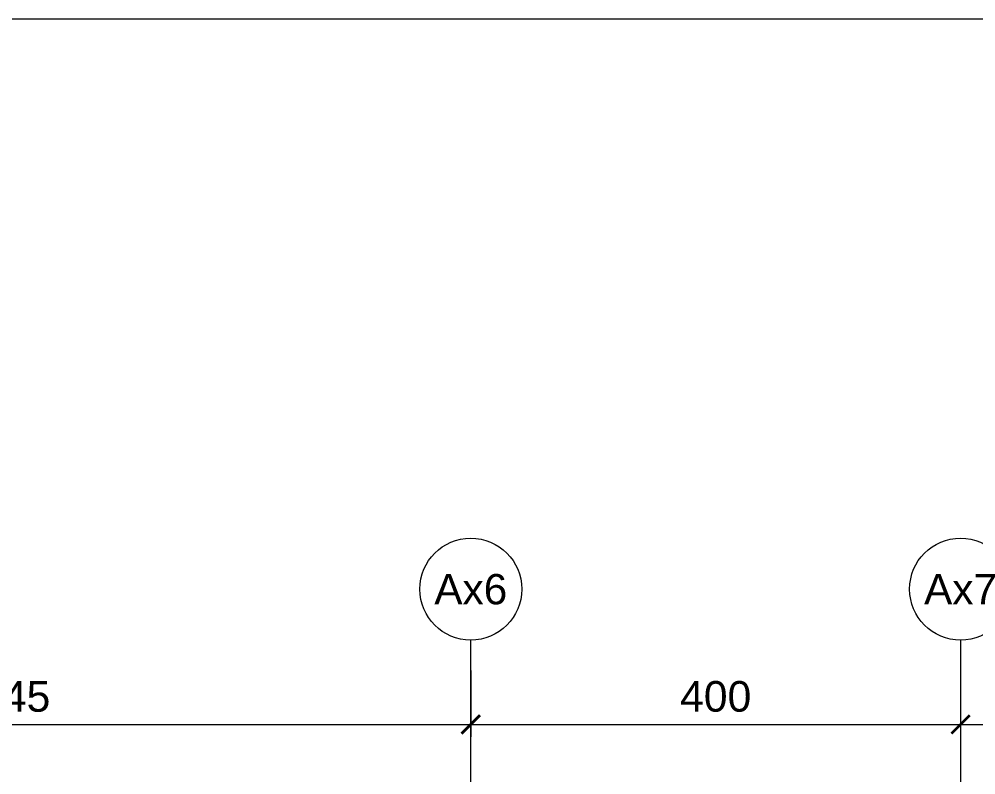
# Model space of a CAD drawing. Header units: centimetres. Extents: x 60496 to 66049, y -55119 to -48212.
# Drawn here: x 64244 to 65025, y -49392 to -48775 of the extents above; entities that cross this region are included whole.
import ezdxf
from ezdxf.enums import TextEntityAlignment as Align

# ---------------------------------------------------------------- set-up
doc = ezdxf.new("R2010")
doc.units = ezdxf.units.CM
doc.header["$LTSCALE"] = 50
doc.header["$MEASUREMENT"] = 0
doc.linetypes.add('23486-A01$0${ Chain Double-Dash }', pattern=[0])
doc.linetypes.add('CACHE', pattern=[0.375, 0.25, -0.125])
doc.layers.get('0').update_dxf_attribs({"color": 8})
doc.layers.add('FMULT', color=150, linetype='Continuous', plot=False)
doc.layers.add('HORS GEL', color=7, linetype='CACHE', lineweight=15, true_color=0x00661a)
doc.layers.add('MACONNERIE COUPE', color=7, linetype='Continuous', lineweight=30)
doc.styles.add('FN_TEXT_1.50', font='arial.ttf', dxfattribs={"height": 10})
doc.styles.add('RS_TEXT_1.50', font='arial.ttf', dxfattribs={"height": 12.5})
doc.styles.add('RS_TXT_100', font='arial.ttf', dxfattribs={"height": 25})
doc.dimstyles.new('RS_100CM_LINEAIRE', dxfattribs={"dimscale": 10, "dimtxt": 25, "dimasz": 1.5, "dimexe": 1, "dimexo": 2.5, "dimgap": 1, "dimtad": 1, "dimdec": 1, "dimrnd": 0.5, "dimdsep": 46, "dimtxsty": 'RS_TXT_100', "dimblk1": 'ARCHTICK', "dimblk2": 'ARCHTICK', "dimsah": 1, "dimcen": 2.5, "dimdle": 1, "dimclrt": 4, "dimadec": 0, "dimazin": 2, "dimtfac": 1, "dimtdec": 1, "dimtix": 1, "dimtmove": 2, "dimatfit": 3, "dimfxl": 1, "dimtolj": 1, "dimtzin": 0, "dimarcsym": 0})

# ---------------------------------------------------------------- blocks, each defined once
blk = doc.blocks.new('AXES_FN')
at = {"color": 0, "linetype": 'Continuous'}
blk.add_circle((0, 15), 22.18, dxfattribs=at)
at = {"color": 0, "style": 'FN_TEXT_1.50'}
blk.add_attdef('AXES', text='', height=12.5, dxfattribs=at).set_placement((-48.89, 20.63), align=Align.MIDDLE_CENTER)
blk = doc.blocks.new('_ArchTick')
at = {"color": 0, "linetype": 'ByBlock', "const_width": 0.15}
blk.add_lwpolyline([(-0.5, -0.5), (0.5, 0.5)], dxfattribs=at)
blk = doc.blocks.new('*D158')
at = {"layer": 'Defpoints', "color": 0, "linetype": 'ByBlock', "transparency": 16777216}
for p in [(73413.45, -40314.73), (74158.45, -40314.73), (74158.45, -40383.66)]:
    blk.add_point(p, dxfattribs=at)
at = {"layer": 'HORS GEL', "color": 0, "linetype": 'ByBlock', "lineweight": -2, "transparency": 16777216}
for p, q in [((73413.45, -40339.73), (73413.45, -40393.66)), ((74158.45, -40339.73), (74158.45, -40393.66)), ((73403.45, -40383.66), (74168.45, -40383.66))]:
    blk.add_line(p, q, dxfattribs=at)
at = {"layer": 'HORS GEL', "color": 0, "linetype": 'ByBlock', "lineweight": -2, "transparency": 16777216, "xscale": 15, "yscale": 15, "zscale": 15, "rotation": 180}
blk.add_blockref('_ArchTick', (73413.45, -40383.66), dxfattribs=at)
at = {"layer": 'HORS GEL', "color": 0, "linetype": 'ByBlock', "lineweight": -2, "transparency": 16777216, "xscale": 15, "yscale": 15, "zscale": 15}
blk.add_blockref('_ArchTick', (74158.45, -40383.66), dxfattribs=at)
at = {"layer": 'HORS GEL', "color": 4, "linetype": 'ByBlock', "transparency": 16777216, "insert": (73785.95, -40360.95), "char_height": 25, "attachment_point": 5, "style": 'RS_TXT_100'}
blk.add_mtext('\\A1;745', dxfattribs=at)
blk = doc.blocks.new('*D159')
at = {"layer": 'Defpoints', "color": 0, "linetype": 'ByBlock', "transparency": 16777216}
for p in [(74158.45, -40314.73), (74558.45, -40314.73), (74558.45, -40383.66)]:
    blk.add_point(p, dxfattribs=at)
at = {"layer": 'HORS GEL', "color": 0, "linetype": 'ByBlock', "lineweight": -2, "transparency": 16777216}
for p, q in [((74158.45, -40339.73), (74158.45, -40393.66)), ((74558.45, -40339.73), (74558.45, -40393.66)), ((74148.45, -40383.66), (74568.45, -40383.66))]:
    blk.add_line(p, q, dxfattribs=at)
at = {"layer": 'HORS GEL', "color": 0, "linetype": 'ByBlock', "lineweight": -2, "transparency": 16777216, "xscale": 15, "yscale": 15, "zscale": 15, "rotation": 180}
blk.add_blockref('_ArchTick', (74158.45, -40383.66), dxfattribs=at)
at = {"layer": 'HORS GEL', "color": 0, "linetype": 'ByBlock', "lineweight": -2, "transparency": 16777216, "xscale": 15, "yscale": 15, "zscale": 15}
blk.add_blockref('_ArchTick', (74558.45, -40383.66), dxfattribs=at)
at = {"layer": 'HORS GEL', "color": 4, "linetype": 'ByBlock', "transparency": 16777216, "insert": (74358.45, -40360.9), "char_height": 25, "attachment_point": 5, "style": 'RS_TXT_100'}
blk.add_mtext('\\A1;400', dxfattribs=at)
blk = doc.blocks.new('*D160')
at = {"layer": 'Defpoints', "color": 0, "linetype": 'ByBlock', "transparency": 16777216}
for p in [(74558.45, -40314.73), (74990.95, -40314.73), (74990.95, -40383.66)]:
    blk.add_point(p, dxfattribs=at)
at = {"layer": 'HORS GEL', "color": 0, "linetype": 'ByBlock', "lineweight": -2, "transparency": 16777216}
for p, q in [((74558.45, -40339.73), (74558.45, -40393.66)), ((74990.95, -40339.73), (74990.95, -40393.66)), ((74548.45, -40383.66), (75000.95, -40383.66))]:
    blk.add_line(p, q, dxfattribs=at)
at = {"layer": 'HORS GEL', "color": 0, "linetype": 'ByBlock', "lineweight": -2, "transparency": 16777216, "xscale": 15, "yscale": 15, "zscale": 15, "rotation": 180}
blk.add_blockref('_ArchTick', (74558.45, -40383.66), dxfattribs=at)
at = {"layer": 'HORS GEL', "color": 0, "linetype": 'ByBlock', "lineweight": -2, "transparency": 16777216, "xscale": 15, "yscale": 15, "zscale": 15}
blk.add_blockref('_ArchTick', (74990.95, -40383.66), dxfattribs=at)
at = {"layer": 'HORS GEL', "color": 4, "linetype": 'ByBlock', "transparency": 16777216, "insert": (74774.7, -40360.89), "char_height": 25, "attachment_point": 5, "style": 'RS_TXT_100'}
blk.add_mtext('\\A1;432.5', dxfattribs=at)
blk = doc.blocks.new('A$Ce9568e5d')
at = {"layer": 'HORS GEL', "linetype": '23486-A01$0${ Chain Double-Dash }', "ltscale": 1.2}
for p, q in [((1995, -1175), (1995, 1580)), ((2395, 1580), (2395, -4150))]:
    blk.add_line(p, q, dxfattribs=at)
at = {"layer": 'HORS GEL'}
ref = blk.add_blockref('AXES_FN', (1995, 1593.46), dxfattribs=dict(at, xscale=1.875, yscale=1.875, zscale=1.875))
ref.add_attrib('AXES', 'Ax6', dxfattribs={"layer": '0', "color": 0, "height": 24.75, "style": 'RS_TEXT_1.50'}).set_placement((1995, 1621.58), align=Align.MIDDLE)
ref = blk.add_blockref('AXES_FN', (2395, 1593.46), dxfattribs=dict(at, xscale=1.875, yscale=1.875, zscale=1.875))
ref.add_attrib('AXES', 'Ax7', dxfattribs={"layer": '0', "color": 0, "height": 24.75, "style": 'RS_TEXT_1.50'}).set_placement((2395, 1621.58), align=Align.MIDDLE)
at = {"layer": 'HORS GEL', "linetype": 'ByBlock'}
for base, p1, p2, picture, middle in [((1995, 1511.07), (1250, 1580), (1995, 1580), '*D158', (1622.5, 1533.78)), ((2395, 1511.07), (1995, 1580), (2395, 1580), '*D159', (2195, 1533.83)), ((2827.5, 1511.07), (2395, 1580), (2827.5, 1580), '*D160', (2611.25, 1533.84))]:
    dim = blk.add_linear_dim(base=base, p1=p1, p2=p2, dimstyle='RS_100CM_LINEAIRE', dxfattribs=at)
    dim.commit()
    dim.dimension.update_dxf_attribs({"geometry": picture, "text_midpoint": middle, "insert": (-72163.45, 41894.73)})

msp = doc.modelspace()

# ---------------------------------------------------------------- linework, layer by layer
at = {"layer": 'FMULT', "lineweight": 5, "ltscale": 0.5}
msp.add_lwpolyline([(60495.53, -55119.47), (65791.29, -55119.47), (65791.29, -48775.25), (60495.53, -48775.25)], close=True, dxfattribs=at)

# ---------------------------------------------------------------- block references
at = {"layer": 'MACONNERIE COUPE', "lineweight": 5, "ltscale": 0.5}
msp.add_blockref('A$Ce9568e5d', (62617.95, -50862.36), dxfattribs=at)

doc.saveas('drawing.dxf')
